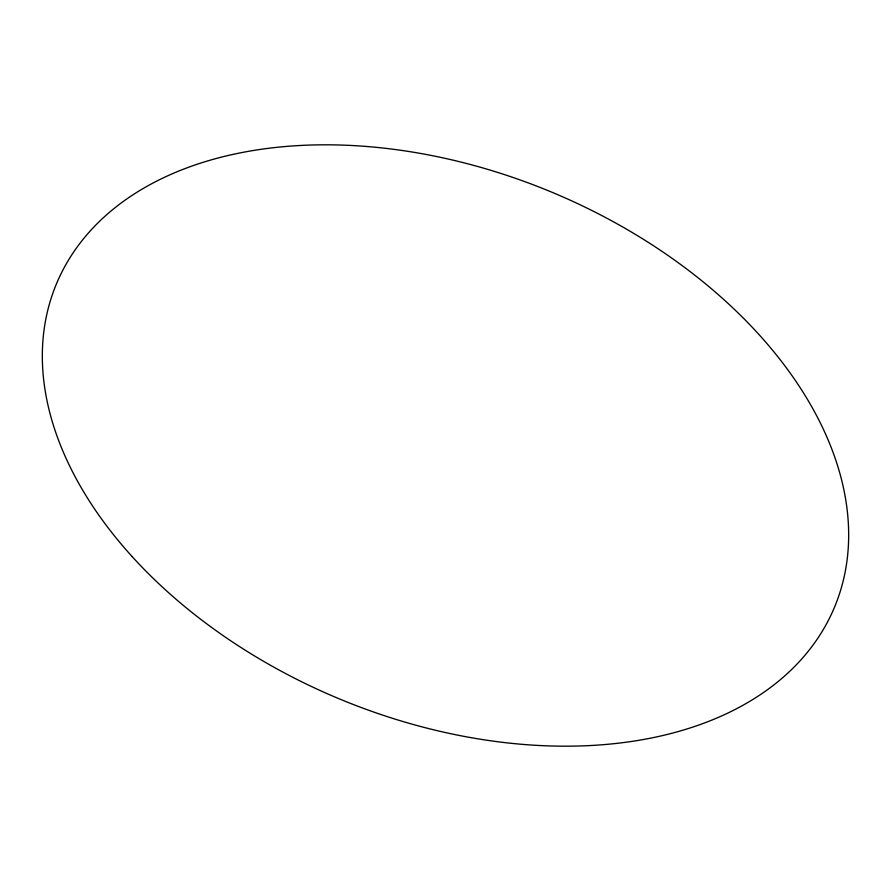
<?xml version="1.0" encoding="UTF-8"?>
<svg xmlns="http://www.w3.org/2000/svg" width="891" height="891" viewBox="0 0 891 891"><rect width="100%" height="100%" fill="white"/><g stroke="black" fill="none" stroke-linecap="round" stroke-linejoin="round"><path stroke-width="1.34" d="M132.113 556.563A421.287 274.718 22.5 0 0 821.847 631.953A421.287 274.718 22.5 0 0 382.54 147.984A421.287 274.718 22.5 0 0 132.113 556.563"/></g></svg>
